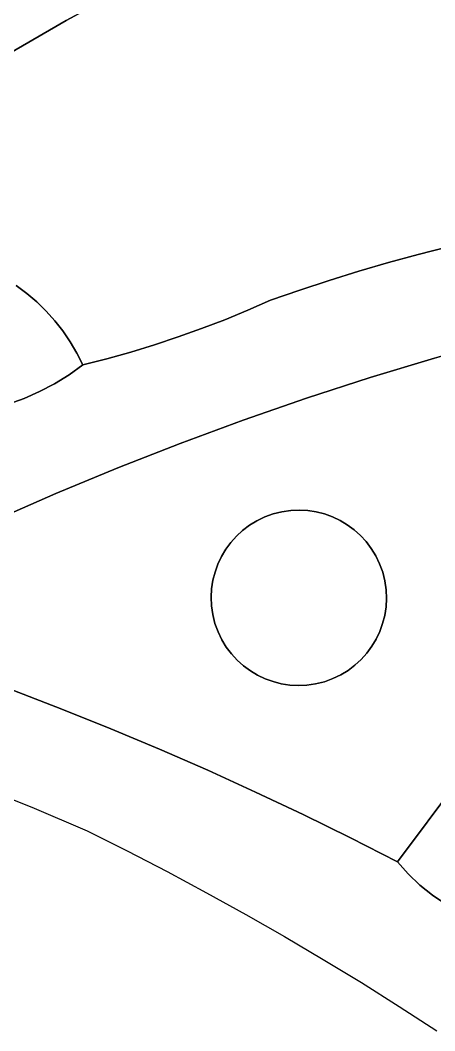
# Model space of a CAD drawing. Header units: inches. Extents: x 36.3 to 71.4, y 17.4 to 61.7.
# Drawn here: x 47.096 to 48.853, y 21.346 to 25.629 of the extents above; entities that cross this region are included whole.
import ezdxf

# ---------------------------------------------------------------- set-up
doc = ezdxf.new("R2010")
doc.units = ezdxf.units.IN
doc.layers.add('SURFACES_FOR_SKETCHUP', color=7, linetype='Continuous')

msp = doc.modelspace()

# ---------------------------------------------------------------- linework, layer by layer
at = {"layer": 'SURFACES_FOR_SKETCHUP'}
for points, invisible_edges in [([(48.6783, 26.3603), (48.3784, 26.2), (49.1663, 24.7281)], 10), ([(49.1663, 24.7281), (49.8191, 25.8802), (48.6783, 26.3603)], 11), ([(48.0799, 26.0371), (48.7836, 24.6362), (48.3784, 26.2)], 3), ([(49.0382, 24.6995), (49.1663, 24.7281), (48.3784, 26.2)], 10), ([(48.9107, 24.6689), (49.0382, 24.6995), (48.3784, 26.2)], 10), ([(48.9107, 24.6689), (48.3784, 26.2), (48.7836, 24.6362)], 3), ([(47.8136, 25.9069), (48.5312, 24.5646), (48.0799, 26.0371)], 3), ([(48.6571, 24.6014), (48.0799, 26.0371), (48.5312, 24.5646)], 3), ([(48.7836, 24.6362), (48.0799, 26.0371), (48.6571, 24.6014)], 3), ([(47.5506, 25.7705), (48.2813, 24.4849), (47.8136, 25.9069)], 3), ([(48.406, 24.5258), (47.8136, 25.9069), (48.2813, 24.4849)], 3), ([(48.5312, 24.5646), (47.8136, 25.9069), (48.406, 24.5258)], 3), ([(47.5506, 25.7705), (46.5757, 25.7069), (47.2908, 25.6279)], 3), ([(47.2908, 25.6279), (48.0608, 24.3995), (47.5506, 25.7705)], 3), ([(48.1573, 24.442), (47.5506, 25.7705), (48.0608, 24.3995)], 3), ([(48.2813, 24.4849), (47.5506, 25.7705), (48.1573, 24.442)], 3), ([(47.2908, 25.6279), (46.5757, 25.7069), (47.0345, 25.4792)], 3), ([(47.0345, 25.4792), (47.0787, 24.504), (47.2908, 25.6279)], 3), ([(47.1235, 24.4708), (47.2908, 25.6279), (47.0787, 24.504)], 3), ([(47.1235, 24.4708), (47.1657, 24.4349), (47.2908, 25.6279)], 10), ([(47.865, 24.3216), (47.2908, 25.6279), (47.1657, 24.4349)], 11), ([(48.0608, 24.3995), (47.2908, 25.6279), (47.9633, 24.3594)], 3), ([(47.9633, 24.3594), (47.2908, 25.6279), (47.865, 24.3216)], 3), ([(48.6571, 24.6014), (48.8523, 24.1966), (48.7836, 24.6362)], 3), ([(48.7836, 24.6362), (48.8523, 24.1966), (48.9107, 24.6689)], 3), ([(49.1261, 24.2734), (48.9107, 24.6689), (48.8523, 24.1966)], 3), ([(48.5312, 24.5646), (48.8523, 24.1966), (48.6571, 24.6014)], 3), ([(48.406, 24.5258), (48.5801, 24.1143), (48.5312, 24.5646)], 3), ([(48.8523, 24.1966), (48.5312, 24.5646), (48.5801, 24.1143)], 3), ([(47.0787, 24.504), (46.7238, 24.1397), (47.1235, 24.4708)], 3), ([(48.2813, 24.4849), (48.5801, 24.1143), (48.406, 24.5258)], 3), ([(46.7637, 24.081), (47.1235, 24.4708), (46.7238, 24.1397)], 3), ([(47.0452, 24.0017), (47.1235, 24.4708), (46.7637, 24.081)], 11), ([(47.1235, 24.4708), (47.0452, 24.0017), (47.1657, 24.4349)], 3), ([(48.1573, 24.442), (48.3097, 24.0267), (48.2813, 24.4849)], 3), ([(48.5801, 24.1143), (48.2813, 24.4849), (48.3097, 24.0267)], 3), ([(47.1126, 24.0259), (47.1657, 24.4349), (47.0452, 24.0017)], 3), ([(47.2054, 24.3962), (47.1657, 24.4349), (47.1126, 24.0259)], 10), ([(47.2054, 24.3962), (47.7657, 24.2861), (47.1657, 24.4349)], 3), ([(47.865, 24.3216), (47.1657, 24.4349), (47.7657, 24.2861)], 3), ([(48.0608, 24.3995), (48.3097, 24.0267), (48.1573, 24.442)], 3), ([(47.1126, 24.0259), (47.1781, 24.0548), (47.2054, 24.3962)], 10), ([(47.2424, 24.3551), (47.2054, 24.3962), (47.1781, 24.0548)], 10), ([(47.2424, 24.3551), (47.6657, 24.2531), (47.2054, 24.3962)], 3), ([(47.7657, 24.2861), (47.2054, 24.3962), (47.6657, 24.2531)], 3), ([(47.9633, 24.3594), (48.0411, 23.9337), (48.0608, 24.3995)], 3), ([(48.3097, 24.0267), (48.0608, 24.3995), (48.0411, 23.9337)], 3), ([(47.2424, 24.3551), (47.1781, 24.0548), (47.2766, 24.3116)], 3), ([(47.6657, 24.2531), (47.2424, 24.3551), (47.5649, 24.2224)], 3), ([(47.2766, 24.3116), (47.5649, 24.2224), (47.2424, 24.3551)], 3), ([(47.865, 24.3216), (48.0411, 23.9337), (47.9633, 24.3594)], 3), ([(47.2415, 24.0883), (47.2766, 24.3116), (47.1781, 24.0548)], 3), ([(47.2766, 24.3116), (47.2415, 24.0883), (47.3078, 24.2659)], 3), ([(47.3078, 24.2659), (47.5649, 24.2224), (47.2766, 24.3116)], 3), ([(47.6657, 24.2531), (47.7744, 23.8354), (47.7657, 24.2861)], 3), ([(47.7657, 24.2861), (48.0411, 23.9337), (47.865, 24.3216)], 3), ([(48.0411, 23.9337), (47.7657, 24.2861), (47.7744, 23.8354)], 3), ([(47.3026, 24.1262), (47.3078, 24.2659), (47.2415, 24.0883)], 3), ([(47.336, 24.2181), (47.3078, 24.2659), (47.3026, 24.1262)], 10), ([(47.336, 24.2181), (47.4633, 24.1942), (47.3078, 24.2659)], 3), ([(47.5649, 24.2224), (47.3078, 24.2659), (47.4633, 24.1942)], 3), ([(47.5649, 24.2224), (47.7744, 23.8354), (47.6657, 24.2531)], 3), ([(49.217, 24.2708), (49.1261, 24.2734), (48.6035, 23.3585)], 10), ([(48.8523, 24.1966), (48.6035, 23.3585), (49.1261, 24.2734)], 3), ([(49.3067, 24.2602), (49.217, 24.2708), (48.6035, 23.3585)], 10), ([(48.6035, 23.3585), (48.6196, 23.3248), (49.3067, 24.2602)], 10), ([(49.3949, 24.2419), (49.3067, 24.2602), (48.6196, 23.3248)], 10), ([(47.3611, 24.1684), (47.336, 24.2181), (47.3026, 24.1262)], 2), ([(47.3611, 24.1684), (47.4633, 24.1942), (47.336, 24.2181)], 2), ([(47.5649, 24.2224), (47.4633, 24.1942), (47.7744, 23.8354)], 10), ([(49.4809, 24.216), (49.3949, 24.2419), (48.6196, 23.3248)], 10), ([(49.5644, 24.1827), (49.4809, 24.216), (48.6196, 23.3248)], 10), ([(47.3026, 24.1262), (47.5097, 23.7317), (47.3611, 24.1684)], 3), ([(47.4633, 24.1942), (47.3611, 24.1684), (47.5097, 23.7317)], 10), ([(47.7744, 23.8354), (47.4633, 24.1942), (47.5097, 23.7317)], 3), ([(48.5801, 24.1143), (48.538, 23.4454), (48.8523, 24.1966)], 3), ([(48.5624, 23.4189), (48.8523, 24.1966), (48.538, 23.4454)], 3), ([(48.5843, 23.3899), (48.8523, 24.1966), (48.5624, 23.4189)], 3), ([(48.5843, 23.3899), (48.6035, 23.3585), (48.8523, 24.1966)], 10), ([(48.6196, 23.3248), (48.6325, 23.289), (49.5644, 24.1827)], 10), ([(49.6447, 24.1421), (49.5644, 24.1827), (48.6325, 23.289)], 10), ([(47.2415, 24.0883), (47.5097, 23.7317), (47.3026, 24.1262)], 3), ([(48.5801, 24.1143), (48.3097, 24.0267), (48.4196, 23.524)], 10), ([(48.4196, 23.524), (48.4518, 23.5087), (48.5801, 24.1143)], 10), ([(48.4518, 23.5087), (48.4825, 23.4905), (48.5801, 24.1143)], 10), ([(48.4825, 23.4905), (48.5113, 23.4693), (48.5801, 24.1143)], 10), ([(48.5113, 23.4693), (48.538, 23.4454), (48.5801, 24.1143)], 10), ([(49.7215, 24.0944), (49.6447, 24.1421), (48.6325, 23.289)], 10), ([(47.1781, 24.0548), (47.5097, 23.7317), (47.2415, 24.0883)], 3), ([(49.7942, 24.0398), (49.7215, 24.0944), (48.6325, 23.289)], 10), ([(47.1126, 24.0259), (47.2471, 23.6228), (47.1781, 24.0548)], 3), ([(47.5097, 23.7317), (47.1781, 24.0548), (47.2471, 23.6228)], 3), ([(49.7942, 24.0398), (48.6325, 23.289), (48.6418, 23.2521)], 9), ([(48.6418, 23.2521), (48.6471, 23.2151), (49.7942, 24.0398)], 10), ([(49.7942, 24.0398), (48.6471, 23.2151), (50.0297, 23.8524)], 11), ([(46.9762, 23.9822), (47.2471, 23.6228), (47.0452, 24.0017)], 3), ([(47.0452, 24.0017), (47.2471, 23.6228), (47.1126, 24.0259)], 3), ([(48.0411, 23.9337), (48.2426, 23.5509), (48.3097, 24.0267)], 3), ([(48.2793, 23.5525), (48.3097, 24.0267), (48.2426, 23.5509)], 3), ([(48.2793, 23.5525), (48.3156, 23.5505), (48.3097, 24.0267)], 10), ([(48.3156, 23.5505), (48.3512, 23.545), (48.3097, 24.0267)], 10), ([(48.3512, 23.545), (48.386, 23.5361), (48.3097, 24.0267)], 10), ([(48.386, 23.5361), (48.4196, 23.524), (48.3097, 24.0267)], 10), ([(47.2471, 23.6228), (46.9762, 23.9822), (46.9866, 23.5086)], 3), ([(47.7744, 23.8354), (48.0992, 23.5073), (48.0411, 23.9337)], 3), ([(48.2426, 23.5509), (48.0411, 23.9337), (48.2056, 23.5456)], 3), ([(48.1687, 23.5363), (48.0411, 23.9337), (48.1329, 23.5234)], 3), ([(48.1329, 23.5234), (48.0411, 23.9337), (48.0992, 23.5073)], 3), ([(48.2056, 23.5456), (48.0411, 23.9337), (48.1687, 23.5363)], 3), ([(47.5097, 23.7317), (47.9672, 23.3863), (47.7744, 23.8354)], 3), ([(48.0678, 23.4882), (47.7744, 23.8354), (48.0388, 23.4663)], 3), ([(47.9884, 23.4151), (47.7744, 23.8354), (47.9672, 23.3863)], 3), ([(48.0123, 23.4418), (47.7744, 23.8354), (47.9884, 23.4151)], 3), ([(48.0388, 23.4663), (47.7744, 23.8354), (48.0123, 23.4418)], 3), ([(48.0992, 23.5073), (47.7744, 23.8354), (48.0678, 23.4882)], 3), ([(50.0297, 23.8524), (48.6323, 23.0717), (48.6954, 22.0616)], 3), ([(48.6323, 23.0717), (50.0297, 23.8524), (48.6412, 23.1064)], 3), ([(48.6412, 23.1064), (50.0297, 23.8524), (48.6467, 23.1421)], 3), ([(48.6467, 23.1421), (50.0297, 23.8524), (48.6487, 23.1784)], 3), ([(48.6487, 23.1784), (50.0297, 23.8524), (48.6471, 23.2151)], 3), ([(50.0297, 23.8524), (48.6954, 22.0616), (49.1519, 21.7807)], 10), ([(47.2471, 23.6228), (47.9127, 23.2551), (47.5097, 23.7317)], 3), ([(47.9672, 23.3863), (47.5097, 23.7317), (47.949, 23.3556)], 3), ([(47.9216, 23.2898), (47.5097, 23.7317), (47.9127, 23.2551)], 3), ([(47.9337, 23.3234), (47.5097, 23.7317), (47.9216, 23.2898)], 3), ([(47.949, 23.3556), (47.5097, 23.7317), (47.9337, 23.3234)], 3), ([(46.9866, 23.5086), (47.0638, 22.7896), (47.2471, 23.6228)], 3), ([(47.0638, 22.7896), (47.2724, 22.7094), (47.2471, 23.6228)], 10), ([(47.2724, 22.7094), (47.9051, 23.1831), (47.2471, 23.6228)], 11), ([(47.9072, 23.2194), (47.2471, 23.6228), (47.9051, 23.1831)], 3), ([(47.9127, 23.2551), (47.2471, 23.6228), (47.9072, 23.2194)], 3), ([(47.949, 23.3556), (48.1687, 23.5363), (47.9672, 23.3863)], 3), ([(48.1687, 23.5363), (47.949, 23.3556), (48.6049, 23.0059)], 11), ([(48.1687, 23.5363), (48.1329, 23.5234), (47.9672, 23.3863)], 10), ([(47.9672, 23.3863), (48.1329, 23.5234), (47.9884, 23.4151)], 3), ([(47.9884, 23.4151), (48.1329, 23.5234), (48.0123, 23.4418)], 3), ([(48.1329, 23.5234), (48.0992, 23.5073), (48.0123, 23.4418)], 10), ([(48.2056, 23.5456), (48.1687, 23.5363), (48.4196, 23.524)], 10), ([(48.4518, 23.5087), (48.4196, 23.524), (48.1687, 23.5363)], 10), ([(48.1687, 23.5363), (48.6049, 23.0059), (48.4518, 23.5087)], 11), ([(48.2056, 23.5456), (48.3512, 23.545), (48.2426, 23.5509)], 3), ([(48.386, 23.5361), (48.3512, 23.545), (48.2056, 23.5456)], 10), ([(48.4196, 23.524), (48.386, 23.5361), (48.2056, 23.5456)], 10), ([(48.3156, 23.5505), (48.2793, 23.5525), (48.2426, 23.5509)], 8), ([(48.3156, 23.5505), (48.2426, 23.5509), (48.3512, 23.545)], 3), ([(48.0388, 23.4663), (48.0123, 23.4418), (48.0992, 23.5073)], 10), ([(48.0992, 23.5073), (48.0678, 23.4882), (48.0388, 23.4663)], 8), ([(48.4518, 23.5087), (48.6325, 23.289), (48.4825, 23.4905)], 3), ([(48.6325, 23.289), (48.4518, 23.5087), (48.6049, 23.0059)], 11), ([(48.6325, 23.289), (48.6196, 23.3248), (48.4825, 23.4905)], 10), ([(48.4825, 23.4905), (48.6196, 23.3248), (48.5113, 23.4693)], 3), ([(48.5113, 23.4693), (48.6196, 23.3248), (48.538, 23.4454)], 3), ([(48.5624, 23.4189), (48.538, 23.4454), (48.6035, 23.3585)], 10), ([(48.6196, 23.3248), (48.6035, 23.3585), (48.538, 23.4454)], 10), ([(48.6035, 23.3585), (48.5843, 23.3899), (48.5624, 23.4189)], 8), ([(47.949, 23.3556), (47.9337, 23.3234), (47.9214, 23.0725)], 10), ([(47.9214, 23.0725), (48.6049, 23.0059), (47.949, 23.3556)], 11), ([(47.9337, 23.3234), (47.9216, 23.2898), (47.9121, 23.1094)], 10), ([(47.9121, 23.1094), (47.9214, 23.0725), (47.9337, 23.3234)], 10), ([(47.9216, 23.2898), (47.9127, 23.2551), (47.9121, 23.1094)], 10), ([(48.6049, 23.0059), (48.6202, 23.0381), (48.6325, 23.289)], 10), ([(48.6418, 23.2521), (48.6325, 23.289), (48.6202, 23.0381)], 10), ([(47.9072, 23.2194), (47.9051, 23.1831), (47.9068, 23.1464)], 8), ([(47.9072, 23.2194), (47.9068, 23.1464), (47.9127, 23.2551)], 3), ([(47.9121, 23.1094), (47.9127, 23.2551), (47.9068, 23.1464)], 3), ([(48.6202, 23.0381), (48.6323, 23.0717), (48.6418, 23.2521)], 10), ([(48.6323, 23.0717), (48.6412, 23.1064), (48.6418, 23.2521)], 10), ([(48.6418, 23.2521), (48.6412, 23.1064), (48.6471, 23.2151)], 3), ([(48.6467, 23.1421), (48.6471, 23.2151), (48.6412, 23.1064)], 3), ([(48.6467, 23.1421), (48.6487, 23.1784), (48.6471, 23.2151)], 8), ([(47.9051, 23.1831), (47.2724, 22.7094), (47.9068, 23.1464)], 3), ([(47.9068, 23.1464), (47.2724, 22.7094), (47.9121, 23.1094)], 3), ([(47.4797, 22.626), (47.9121, 23.1094), (47.2724, 22.7094)], 3), ([(47.9121, 23.1094), (47.4797, 22.626), (47.9214, 23.0725)], 3), ([(47.9214, 23.0725), (47.4797, 22.626), (47.9343, 23.0367)], 3), ([(47.9214, 23.0725), (47.9343, 23.0367), (48.0714, 22.871)], 10), ([(48.102, 22.8528), (47.9214, 23.0725), (48.0714, 22.871)], 3), ([(48.3852, 22.8252), (48.6049, 23.0059), (47.9214, 23.0725)], 11), ([(47.9214, 23.0725), (48.102, 22.8528), (48.3852, 22.8252)], 11), ([(48.6202, 23.0381), (48.6954, 22.0616), (48.6323, 23.0717)], 3), ([(47.9343, 23.0367), (47.4797, 22.626), (47.9504, 23.003)], 3), ([(47.6858, 22.5396), (47.9504, 23.003), (47.4797, 22.626)], 3), ([(47.9504, 23.003), (47.6858, 22.5396), (47.9695, 22.9716)], 3), ([(48.0426, 22.8922), (47.9343, 23.0367), (48.0159, 22.9161)], 3), ([(48.0714, 22.871), (47.9343, 23.0367), (48.0426, 22.8922)], 3), ([(47.9343, 23.0367), (47.9504, 23.003), (48.0159, 22.9161)], 10), ([(47.9914, 22.9426), (48.0159, 22.9161), (47.9504, 23.003)], 10), ([(47.9504, 23.003), (47.9695, 22.9716), (47.9914, 22.9426)], 8), ([(48.6049, 23.0059), (48.3852, 22.8252), (48.5866, 22.9752)], 3), ([(48.6049, 23.0059), (48.5866, 22.9752), (48.6954, 22.0616)], 10), ([(48.6202, 23.0381), (48.6049, 23.0059), (48.6954, 22.0616)], 10), ([(47.9695, 22.9716), (47.6858, 22.5396), (47.9914, 22.9426)], 3), ([(48.3852, 22.8252), (48.421, 22.8381), (48.5866, 22.9752)], 10), ([(48.5866, 22.9752), (48.421, 22.8381), (48.5655, 22.9464)], 3), ([(48.5866, 22.9752), (48.5655, 22.9464), (48.6954, 22.0616)], 10), ([(47.9914, 22.9426), (47.6858, 22.5396), (48.0159, 22.9161)], 3), ([(48.0159, 22.9161), (47.6858, 22.5396), (48.0426, 22.8922)], 3), ([(48.5655, 22.9464), (48.421, 22.8381), (48.5416, 22.9197)], 3), ([(48.421, 22.8381), (48.4546, 22.8542), (48.5416, 22.9197)], 10), ([(48.5151, 22.8953), (48.5416, 22.9197), (48.4546, 22.8542)], 10), ([(48.5416, 22.9197), (48.5151, 22.8953), (48.6954, 22.0616)], 10), ([(48.5655, 22.9464), (48.5416, 22.9197), (48.6954, 22.0616)], 10), ([(47.8905, 22.4501), (48.0426, 22.8922), (47.6858, 22.5396)], 3), ([(48.0426, 22.8922), (47.8905, 22.4501), (48.0714, 22.871)], 3), ([(48.4546, 22.8542), (48.4861, 22.8733), (48.5151, 22.8953)], 8), ([(48.4861, 22.8733), (48.4546, 22.8542), (48.4963, 22.1632)], 10), ([(48.5151, 22.8953), (48.4861, 22.8733), (48.4963, 22.1632)], 10), ([(48.4963, 22.1632), (48.6954, 22.0616), (48.5151, 22.8953)], 10), ([(48.0714, 22.871), (47.8905, 22.4501), (48.102, 22.8528)], 3), ([(48.102, 22.8528), (47.8905, 22.4501), (48.1343, 22.8375)], 3), ([(48.1343, 22.8375), (47.8905, 22.4501), (48.1679, 22.8254)], 3), ([(48.102, 22.8528), (48.1343, 22.8375), (48.3852, 22.8252)], 10), ([(48.1343, 22.8375), (48.1679, 22.8254), (48.3483, 22.8159)], 10), ([(48.3483, 22.8159), (48.3852, 22.8252), (48.1343, 22.8375)], 10), ([(48.2958, 22.2619), (48.4963, 22.1632), (48.421, 22.8381)], 10), ([(48.421, 22.8381), (48.3852, 22.8252), (48.2958, 22.2619)], 10), ([(48.4546, 22.8542), (48.421, 22.8381), (48.4963, 22.1632)], 10), ([(47.0638, 22.7896), (46.9063, 22.387), (47.2724, 22.7094)], 3), ([(48.0939, 22.3575), (48.1679, 22.8254), (47.8905, 22.4501)], 3), ([(48.2026, 22.8165), (48.1679, 22.8254), (48.0939, 22.3575)], 10), ([(48.2383, 22.811), (48.2026, 22.8165), (48.0939, 22.3575)], 10), ([(48.2746, 22.809), (48.2383, 22.811), (48.0939, 22.3575)], 10), ([(48.0939, 22.3575), (48.2958, 22.2619), (48.2746, 22.809)], 10), ([(48.1679, 22.8254), (48.2026, 22.8165), (48.3483, 22.8159)], 10), ([(48.2383, 22.811), (48.3113, 22.8106), (48.2026, 22.8165)], 3), ([(48.3483, 22.8159), (48.2026, 22.8165), (48.3113, 22.8106)], 3), ([(48.2383, 22.811), (48.2746, 22.809), (48.3113, 22.8106)], 8), ([(48.3113, 22.8106), (48.2746, 22.809), (48.2958, 22.2619)], 10), ([(48.3852, 22.8252), (48.3483, 22.8159), (48.2958, 22.2619)], 10), ([(48.3483, 22.8159), (48.3113, 22.8106), (48.2958, 22.2619)], 10), ([(47.1444, 22.2933), (47.2724, 22.7094), (46.9063, 22.387)], 3), ([(47.2724, 22.7094), (47.1444, 22.2933), (47.4797, 22.626)], 3), ([(47.3798, 22.1927), (47.4797, 22.626), (47.1444, 22.2933)], 3), ([(47.6858, 22.5396), (47.4797, 22.626), (47.3798, 22.1927)], 10), ([(47.5497, 22.1077), (47.6858, 22.5396), (47.3798, 22.1927)], 3), ([(47.6858, 22.5396), (47.5497, 22.1077), (47.8905, 22.4501)], 3), ([(47.7184, 22.0204), (47.8905, 22.4501), (47.5497, 22.1077)], 3), ([(47.8905, 22.4501), (47.7184, 22.0204), (48.0939, 22.3575)], 3), ([(47.8858, 21.9308), (48.0939, 22.3575), (47.7184, 22.0204)], 3), ([(47.8858, 21.9308), (48.0519, 21.839), (48.0939, 22.3575)], 10), ([(48.2958, 22.2619), (48.0939, 22.3575), (48.0519, 21.839)], 10), ([(48.0519, 21.839), (48.2167, 21.7448), (48.2958, 22.2619)], 10), ([(48.4963, 22.1632), (48.2958, 22.2619), (48.2167, 21.7448)], 10), ([(48.2167, 21.7448), (48.3802, 21.6484), (48.4963, 22.1632)], 10), ([(48.6954, 22.0616), (48.4963, 22.1632), (48.3802, 21.6484)], 10), ([(48.741, 22.0103), (48.6954, 22.0616), (48.3802, 21.6484)], 10), ([(48.741, 22.0103), (48.8436, 21.9206), (48.6954, 22.0616)], 3), ([(48.8999, 21.8826), (48.6954, 22.0616), (48.8436, 21.9206)], 3), ([(49.1519, 21.7807), (48.6954, 22.0616), (48.8999, 21.8826)], 11), ([(48.3802, 21.6484), (48.5422, 21.5497), (48.741, 22.0103)], 10), ([(48.7905, 21.9632), (48.741, 22.0103), (48.5422, 21.5497)], 10), ([(48.741, 22.0103), (48.7905, 21.9632), (48.8436, 21.9206)], 8), ([(48.8436, 21.9206), (48.7905, 21.9632), (48.5422, 21.5497)], 10), ([(48.8999, 21.8826), (48.8436, 21.9206), (48.5422, 21.5497)], 10), ([(48.5422, 21.5497), (48.7029, 21.4488), (48.8999, 21.8826)], 10), ([(48.9592, 21.8494), (48.8999, 21.8826), (48.7029, 21.4488)], 10), ([(48.9592, 21.8494), (48.7029, 21.4488), (49.0212, 21.8212)], 3), ([(48.8622, 21.3456), (49.0212, 21.8212), (48.7029, 21.4488)], 3)]:
    msp.add_3dface(points, dxfattribs=dict(at, invisible_edges=invisible_edges))

doc.saveas('drawing.dxf')
